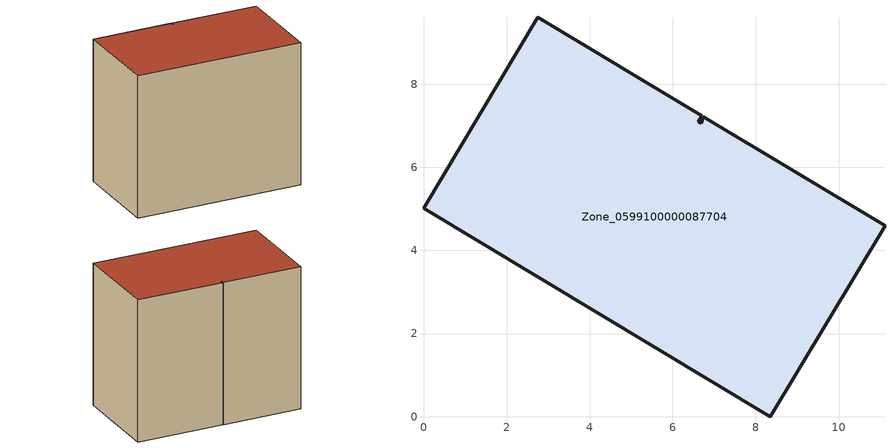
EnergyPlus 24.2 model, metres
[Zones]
Zone_0599100000087704
 floor ground (C_G): 6.74,7.22 11.11,4.6 8.35,0 0,5.02 2.75,9.61 6.7,7.25 6.61,7.1 6.68,7.06 z0
 wall outside (C_F): 8.35,0 11.11,4.6 6.74,7.22 6.68,7.06 6.61,7.1 6.7,7.25 2.75,9.61 0,5.02 8.35,0 z0:8.36
 roof outside (C_R): 11.11,4.6 6.74,7.22 6.68,7.06 6.61,7.1 6.7,7.25 2.75,9.61 0,5.02 8.35,0 z8.36
[BUILDING]
Pand.0599100000087704: North Axis=0; Terrain=City; Loads Convergence Tolerance Value=0.04; Temperature Convergence Tolerance Value=0.4; Solar Distribution=FullExterior; Maximum Number of Warmup Days=25; Minimum Number of Warmup Days=1
[Site:Location]
Rotterdam.The.Hague.AP_ZH_NLD Design_Conditions: Latitude=51.96; Longitude=4.45; Time Zone=1; Elevation=-4.5
[SITE:GROUNDTEMPERATURE:BUILDINGSURFACE]
18, 18, 18, 18, 18, 18, 18, 18, 18, 18, 18, 18
[MATERIAL] Thermal Absorptance=0.9; Solar Absorptance=0.7; Visible Absorptance=0.7
Name | Roughness | Thickness | Conductivity | Density | Specific Heat
G.TC.1975-1991 | MediumSmooth | 0.15 | 0.288461 | 540 | 1210
F.TC.1975-1991 | Rough | 0.3 | 0.230769 | 1920 | 840
R.TC.1975-1991 | MediumRough | 0.2 | 0.153846 | 1500 | 1000
[CONSTRUCTION]
C_G: G.TC.1975-1991
C_F: F.TC.1975-1991
C_R: R.TC.1975-1991
[ZONE]
Zone_0599100000087704: Type=1; Multiplier=1; Ceiling Height=Autocalculate; Volume=Autocalculate; Floor Area=autocalculate; Part of Total Floor Area=Yes
[ZONEINFILTRATION:DESIGNFLOWRATE]
Infil_Zone_0599100000087704: Zone or ZoneList or Space or SpaceList=Zone_0599100000087704; Schedule=AlwaysOn; Design Flow Rate Calculation Method=Flow/Area; Flow Rate per Floor Area=0.003; Constant Term Coefficient=1; Temperature Term Coefficient=0; Velocity Term Coefficient=0; Velocity Squared Term Coefficient=0
[HVACTEMPLATE:ZONE:IDEALLOADSAIRSYSTEM]
Zone_0599100000087704: Maximum Heating Supply Air Temperature=50; Minimum Cooling Supply Air Temperature=13; Maximum Heating Supply Air Humidity Ratio=0.0156; Minimum Cooling Supply Air Humidity Ratio=0.0077; Heating Limit=NoLimit; Cooling Limit=NoLimit; Dehumidification Control Type=ConstantSensibleHeatRatio; Cooling Sensible Heat Ratio=0.7; Dehumidification Setpoint=60; Humidification Control Type=None; Humidification Setpoint=30; Outdoor Air Method=None; Outdoor Air Flow Rate per Person=0.00944; Outdoor Air Flow Rate per Zone Floor Area=0; Outdoor Air Flow Rate per Zone=0; Demand Controlled Ventilation Type=None; Outdoor Air Economizer Type=NoEconomizer; Heat Recovery Type=None; Sensible Heat Recovery Effectiveness=0.7; Latent Heat Recovery Effectiveness=0.65
[ZONECONTROL:THERMOSTAT]
ThermostatControl_Zone_0599100000087704: Zone or ZoneList=Zone_0599100000087704; Control Type Schedule=DualSetpointControlType; Control 1=Thermostat_Zone_0599100000087704; Temperature Difference Between Cutout And Setpoint=0
[THERMOSTATSETPOINT:DUALSETPOINT]
Thermostat_Zone_0599100000087704: Heating Setpoint Temperature Schedule=HeatingSetpoint_Zone_0599100000087704; Cooling Setpoint Temperature Schedule=CoolingSetpoint_Zone_0599100000087704
[SCHEDULE:COMPACT]
HeatingSetpoint_Zone_0599100000087704: Through: 12/31, For: AllDays, Until: 24:00, 21
CoolingSetpoint_Zone_0599100000087704: Through: 12/31, For: AllDays, Until: 24:00, 24
DualSetpointControlType: Through: 12/31, For: AllDays, Until: 24:00, 4
AlwaysOn: Through: 12/31, For: AllDays, Until: 24:00, 1
